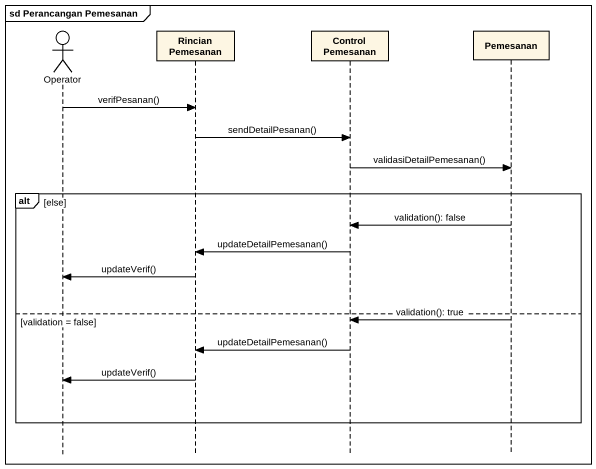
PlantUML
@startuml
mainframe sd Perancangan Pemesanan
hide footbox
actor Operator
participant "Rincian Pemesanan" as Rincian_Pemesanan
participant "Control Pemesanan" as Control_Pemesanan
participant Pemesanan

Operator -> Rincian_Pemesanan : verifPesanan()
Rincian_Pemesanan -> Control_Pemesanan : sendDetailPesanan()
Control_Pemesanan -> Pemesanan : validasiDetailPemesanan()
alt else
  Pemesanan -> Control_Pemesanan : validation(): false
  Control_Pemesanan -> Rincian_Pemesanan : updateDetailPemesanan()
  Rincian_Pemesanan -> Operator : updateVerif()
else validation = false
  Pemesanan -> Control_Pemesanan : validation(): true
  Control_Pemesanan -> Rincian_Pemesanan : updateDetailPemesanan()
  Rincian_Pemesanan -> Operator : updateVerif()
end
@enduml
